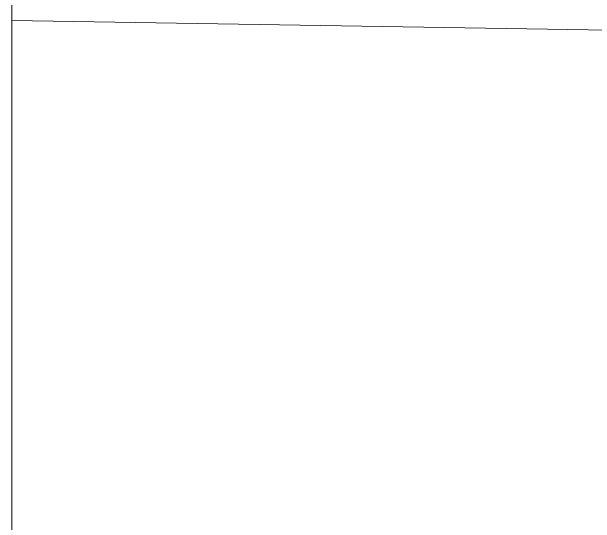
# Model space of a CAD drawing. Header units: centimetres. Extents: x -233 to -82, y 123 to 153.
# Drawn here: x -232.604 to -230.694, y 134.36 to 136.036 of the extents above; entities that cross this region are included whole.
import ezdxf

# ---------------------------------------------------------------- set-up
doc = ezdxf.new("R2010")
doc.units = ezdxf.units.CM
doc.header["$MEASUREMENT"] = 0
doc.layers.add('layer 1', color=7, linetype='Continuous')

msp = doc.modelspace()

# ---------------------------------------------------------------- linework, layer by layer
at = {"layer": 'layer 1', "color": 1, "lineweight": 9}
msp.add_open_spline([(-172.60329, 135.02047), (-172.60329, 135.02047), (-172.60329, 136.1423), (-172.60329, 136.1423), (-172.60329, 136.1423), (-172.60329, 136.1423), (-173.20442, 136.1423), (-173.20442, 136.1423), (-173.20442, 136.1423), (-173.20442, 136.1423), (-173.20442, 137.14133), (-173.20442, 137.14133), (-173.20442, 137.14133), (-173.20442, 137.14133), (-172.60329, 137.14133), (-172.60329, 137.14133), (-172.60329, 137.14133), (-172.60329, 137.14133), (-172.60329, 138.27586), (-172.60329, 138.27586), (-172.60329, 138.27586), (-172.60329, 138.27586), (-232.60444, 137.28742), (-232.60444, 137.28742), (-232.60444, 137.28742), (-232.60444, 137.28742), (-232.60444, 136.0068), (-232.60444, 136.0068)], degree=3, knots=[0, 0, 0, 0, 0.125, 0.125, 0.125, 0.125, 0.25, 0.25, 0.25, 0.25, 0.375, 0.375, 0.375, 0.375, 0.5, 0.5, 0.5, 0.5, 0.625, 0.625, 0.625, 0.625, 0.75, 0.75, 0.75, 0.75, 1, 1, 1, 1], dxfattribs=at)
for points in [[(-172.60329, 135.02047), (-172.60329, 135.02047), (-232.60444, 136.0068), (-232.60444, 136.0068)], [(-232.60443, 132.75349), (-232.60443, 132.75349), (-232.60443, 136.0068), (-232.60443, 136.0068)]]:
    msp.add_open_spline(points, degree=3, dxfattribs=at)

doc.saveas('drawing.dxf')
